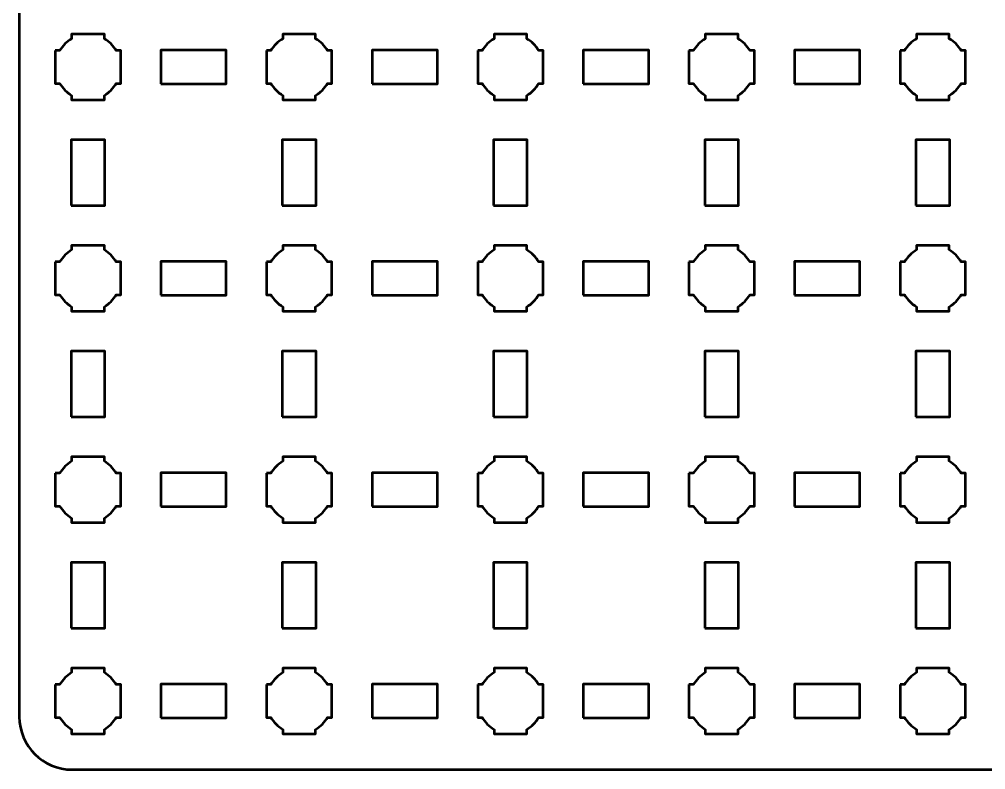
# Model space of a CAD drawing. Header units: centimetres. Extents: x -30.1 to 9.2, y -44.5 to 14.8.
# Drawn here: x -30.15 to -21, y -44.5 to -37.4 of the extents above; entities that cross this region are included whole.
import ezdxf

# ---------------------------------------------------------------- set-up
doc = ezdxf.new("R2010")
doc.units = ezdxf.units.CM
doc.header["$MEASUREMENT"] = 0
doc.layers.add('Layer 1', color=7, linetype='Continuous')

msp = doc.modelspace()

# ---------------------------------------------------------------- linework, layer by layer
at = {"layer": 'Layer 1', "color": 250, "lineweight": 53}
for points in [[(-28.81, -38.01), (-28.19, -38.01), (-28.19, -37.69), (-28.81, -37.69), (-28.81, -38.01)], [(-26.81, -38.01), (-26.19, -38.01), (-26.19, -37.69), (-26.81, -37.69), (-26.81, -38.01)], [(-24.81, -38.01), (-24.19, -38.01), (-24.19, -37.69), (-24.81, -37.69), (-24.81, -38.01)], [(-22.81, -38.01), (-22.19, -38.01), (-22.19, -37.69), (-22.81, -37.69), (-22.81, -38.01)], [(-29.66, -39.16), (-29.34, -39.16), (-29.34, -38.54), (-29.66, -38.54), (-29.66, -39.16)], [(-27.66, -39.16), (-27.34, -39.16), (-27.34, -38.54), (-27.66, -38.54), (-27.66, -39.16)], [(-25.66, -39.16), (-25.34, -39.16), (-25.34, -38.54), (-25.66, -38.54), (-25.66, -39.16)], [(-23.66, -39.16), (-23.34, -39.16), (-23.34, -38.54), (-23.66, -38.54), (-23.66, -39.16)], [(-21.66, -39.16), (-21.34, -39.16), (-21.34, -38.54), (-21.66, -38.54), (-21.66, -39.16)], [(-28.81, -40.01), (-28.19, -40.01), (-28.19, -39.69), (-28.81, -39.69), (-28.81, -40.01)], [(-26.81, -40.01), (-26.19, -40.01), (-26.19, -39.69), (-26.81, -39.69), (-26.81, -40.01)], [(-24.81, -40.01), (-24.19, -40.01), (-24.19, -39.69), (-24.81, -39.69), (-24.81, -40.01)], [(-22.81, -40.01), (-22.19, -40.01), (-22.19, -39.69), (-22.81, -39.69), (-22.81, -40.01)], [(-29.66, -41.16), (-29.34, -41.16), (-29.34, -40.54), (-29.66, -40.54), (-29.66, -41.16)], [(-27.66, -41.16), (-27.34, -41.16), (-27.34, -40.54), (-27.66, -40.54), (-27.66, -41.16)], [(-25.66, -41.16), (-25.34, -41.16), (-25.34, -40.54), (-25.66, -40.54), (-25.66, -41.16)], [(-23.66, -41.16), (-23.34, -41.16), (-23.34, -40.54), (-23.66, -40.54), (-23.66, -41.16)], [(-21.66, -41.16), (-21.34, -41.16), (-21.34, -40.54), (-21.66, -40.54), (-21.66, -41.16)], [(-28.81, -42.01), (-28.19, -42.01), (-28.19, -41.69), (-28.81, -41.69), (-28.81, -42.01)], [(-26.81, -42.01), (-26.19, -42.01), (-26.19, -41.69), (-26.81, -41.69), (-26.81, -42.01)], [(-24.81, -42.01), (-24.19, -42.01), (-24.19, -41.69), (-24.81, -41.69), (-24.81, -42.01)], [(-22.81, -42.01), (-22.19, -42.01), (-22.19, -41.69), (-22.81, -41.69), (-22.81, -42.01)], [(-29.66, -43.16), (-29.34, -43.16), (-29.34, -42.54), (-29.66, -42.54), (-29.66, -43.16)], [(-27.66, -43.16), (-27.34, -43.16), (-27.34, -42.54), (-27.66, -42.54), (-27.66, -43.16)], [(-25.66, -43.16), (-25.34, -43.16), (-25.34, -42.54), (-25.66, -42.54), (-25.66, -43.16)], [(-23.66, -43.16), (-23.34, -43.16), (-23.34, -42.54), (-23.66, -42.54), (-23.66, -43.16)], [(-21.66, -43.16), (-21.34, -43.16), (-21.34, -42.54), (-21.66, -42.54), (-21.66, -43.16)], [(-28.81, -44.01), (-28.19, -44.01), (-28.19, -43.69), (-28.81, -43.69), (-28.81, -44.01)], [(-26.81, -44.01), (-26.19, -44.01), (-26.19, -43.69), (-26.81, -43.69), (-26.81, -44.01)], [(-24.81, -44.01), (-24.19, -44.01), (-24.19, -43.69), (-24.81, -43.69), (-24.81, -44.01)], [(-22.81, -44.01), (-22.19, -44.01), (-22.19, -43.69), (-22.81, -43.69), (-22.81, -44.01)]]:
    msp.add_lwpolyline(points, close=True, dxfattribs=at)
msp.add_open_spline([(-30.15, -44), (-30.15, -44), (-30.15, 14.3), (-30.15, 14.3), (-30.15, 14.3), (-30.15, 14.57609), (-29.92609, 14.8), (-29.65, 14.8), (-29.65, 14.8), (-29.65, 14.8), (8.65, 14.8), (8.65, 14.8), (8.65, 14.8), (8.92609, 14.8), (9.15, 14.57609), (9.15, 14.3), (9.15, 14.3), (9.15, 14.3), (9.15, -44), (9.15, -44), (9.15, -44), (9.15, -44.27609), (8.92609, -44.5), (8.65, -44.5), (8.65, -44.5), (8.65, -44.5), (-29.65, -44.5), (-29.65, -44.5), (-29.65, -44.5), (-29.92609, -44.5), (-30.15, -44.27609), (-30.15, -44)], degree=3, knots=[0, 0, 0, 0, 0.125, 0.125, 0.125, 0.125, 0.25, 0.25, 0.25, 0.25, 0.375, 0.375, 0.375, 0.375, 0.5, 0.5, 0.5, 0.5, 0.625, 0.625, 0.625, 0.625, 0.75, 0.75, 0.75, 0.75, 0.875, 0.875, 0.875, 0.875, 1, 1, 1, 1], dxfattribs=at)
at = {"layer": 'Layer 1', "lineweight": 53}
for points in [[(-29.81, -37.695), (-29.81, -37.695), (-29.76851, -37.695), (-29.76851, -37.695), (-29.76851, -37.695), (-29.74128, -37.64795), (-29.70205, -37.60872), (-29.655, -37.58149), (-29.655, -37.58149), (-29.655, -37.58149), (-29.655, -37.54), (-29.655, -37.54), (-29.655, -37.54), (-29.655, -37.54), (-29.5, -37.54), (-29.5, -37.54), (-29.5, -37.54), (-29.5, -37.54), (-29.345, -37.54), (-29.345, -37.54), (-29.345, -37.54), (-29.345, -37.54), (-29.345, -37.58149), (-29.345, -37.58149), (-29.345, -37.58149), (-29.29795, -37.60872), (-29.25872, -37.64795), (-29.23149, -37.695), (-29.23149, -37.695), (-29.23149, -37.695), (-29.19, -37.695), (-29.19, -37.695), (-29.19, -37.695), (-29.19, -37.695), (-29.19, -37.85), (-29.19, -37.85), (-29.19, -37.85), (-29.19, -37.85), (-29.19, -38.005), (-29.19, -38.005), (-29.19, -38.005), (-29.19, -38.005), (-29.23149, -38.005), (-29.23149, -38.005), (-29.23149, -38.005), (-29.25872, -38.05205), (-29.29795, -38.09128), (-29.345, -38.11851), (-29.345, -38.11851), (-29.345, -38.11851), (-29.345, -38.16), (-29.345, -38.16), (-29.345, -38.16), (-29.345, -38.16), (-29.5, -38.16), (-29.5, -38.16), (-29.5, -38.16), (-29.5, -38.16), (-29.655, -38.16), (-29.655, -38.16), (-29.655, -38.16), (-29.655, -38.16), (-29.655, -38.11851), (-29.655, -38.11851), (-29.655, -38.11851), (-29.70205, -38.09128), (-29.74128, -38.05205), (-29.76851, -38.005), (-29.76851, -38.005), (-29.76851, -38.005), (-29.81, -38.005), (-29.81, -38.005), (-29.81, -38.005), (-29.81, -38.005), (-29.81, -37.85), (-29.81, -37.85), (-29.81, -37.85), (-29.81, -37.85), (-29.81, -37.695), (-29.81, -37.695)], [(-27.81, -37.695), (-27.81, -37.695), (-27.76851, -37.695), (-27.76851, -37.695), (-27.76851, -37.695), (-27.74128, -37.64795), (-27.70205, -37.60872), (-27.655, -37.58149), (-27.655, -37.58149), (-27.655, -37.58149), (-27.655, -37.54), (-27.655, -37.54), (-27.655, -37.54), (-27.655, -37.54), (-27.5, -37.54), (-27.5, -37.54), (-27.5, -37.54), (-27.5, -37.54), (-27.345, -37.54), (-27.345, -37.54), (-27.345, -37.54), (-27.345, -37.54), (-27.345, -37.58149), (-27.345, -37.58149), (-27.345, -37.58149), (-27.29795, -37.60872), (-27.25872, -37.64795), (-27.23149, -37.695), (-27.23149, -37.695), (-27.23149, -37.695), (-27.19, -37.695), (-27.19, -37.695), (-27.19, -37.695), (-27.19, -37.695), (-27.19, -37.85), (-27.19, -37.85), (-27.19, -37.85), (-27.19, -37.85), (-27.19, -38.005), (-27.19, -38.005), (-27.19, -38.005), (-27.19, -38.005), (-27.23149, -38.005), (-27.23149, -38.005), (-27.23149, -38.005), (-27.25872, -38.05205), (-27.29795, -38.09128), (-27.345, -38.11851), (-27.345, -38.11851), (-27.345, -38.11851), (-27.345, -38.16), (-27.345, -38.16), (-27.345, -38.16), (-27.345, -38.16), (-27.5, -38.16), (-27.5, -38.16), (-27.5, -38.16), (-27.5, -38.16), (-27.655, -38.16), (-27.655, -38.16), (-27.655, -38.16), (-27.655, -38.16), (-27.655, -38.11851), (-27.655, -38.11851), (-27.655, -38.11851), (-27.70205, -38.09128), (-27.74128, -38.05205), (-27.76851, -38.005), (-27.76851, -38.005), (-27.76851, -38.005), (-27.81, -38.005), (-27.81, -38.005), (-27.81, -38.005), (-27.81, -38.005), (-27.81, -37.85), (-27.81, -37.85), (-27.81, -37.85), (-27.81, -37.85), (-27.81, -37.695), (-27.81, -37.695)], [(-25.81, -37.695), (-25.81, -37.695), (-25.76851, -37.695), (-25.76851, -37.695), (-25.76851, -37.695), (-25.74128, -37.64795), (-25.70205, -37.60872), (-25.655, -37.58149), (-25.655, -37.58149), (-25.655, -37.58149), (-25.655, -37.54), (-25.655, -37.54), (-25.655, -37.54), (-25.655, -37.54), (-25.5, -37.54), (-25.5, -37.54), (-25.5, -37.54), (-25.5, -37.54), (-25.345, -37.54), (-25.345, -37.54), (-25.345, -37.54), (-25.345, -37.54), (-25.345, -37.58149), (-25.345, -37.58149), (-25.345, -37.58149), (-25.29795, -37.60872), (-25.25872, -37.64795), (-25.23149, -37.695), (-25.23149, -37.695), (-25.23149, -37.695), (-25.19, -37.695), (-25.19, -37.695), (-25.19, -37.695), (-25.19, -37.695), (-25.19, -37.85), (-25.19, -37.85), (-25.19, -37.85), (-25.19, -37.85), (-25.19, -38.005), (-25.19, -38.005), (-25.19, -38.005), (-25.19, -38.005), (-25.23149, -38.005), (-25.23149, -38.005), (-25.23149, -38.005), (-25.25872, -38.05205), (-25.29795, -38.09128), (-25.345, -38.11851), (-25.345, -38.11851), (-25.345, -38.11851), (-25.345, -38.16), (-25.345, -38.16), (-25.345, -38.16), (-25.345, -38.16), (-25.5, -38.16), (-25.5, -38.16), (-25.5, -38.16), (-25.5, -38.16), (-25.655, -38.16), (-25.655, -38.16), (-25.655, -38.16), (-25.655, -38.16), (-25.655, -38.11851), (-25.655, -38.11851), (-25.655, -38.11851), (-25.70205, -38.09128), (-25.74128, -38.05205), (-25.76851, -38.005), (-25.76851, -38.005), (-25.76851, -38.005), (-25.81, -38.005), (-25.81, -38.005), (-25.81, -38.005), (-25.81, -38.005), (-25.81, -37.85), (-25.81, -37.85), (-25.81, -37.85), (-25.81, -37.85), (-25.81, -37.695), (-25.81, -37.695)], [(-23.81, -37.695), (-23.81, -37.695), (-23.76851, -37.695), (-23.76851, -37.695), (-23.76851, -37.695), (-23.74128, -37.64795), (-23.70205, -37.60872), (-23.655, -37.58149), (-23.655, -37.58149), (-23.655, -37.58149), (-23.655, -37.54), (-23.655, -37.54), (-23.655, -37.54), (-23.655, -37.54), (-23.5, -37.54), (-23.5, -37.54), (-23.5, -37.54), (-23.5, -37.54), (-23.345, -37.54), (-23.345, -37.54), (-23.345, -37.54), (-23.345, -37.54), (-23.345, -37.58149), (-23.345, -37.58149), (-23.345, -37.58149), (-23.29795, -37.60872), (-23.25872, -37.64795), (-23.23149, -37.695), (-23.23149, -37.695), (-23.23149, -37.695), (-23.19, -37.695), (-23.19, -37.695), (-23.19, -37.695), (-23.19, -37.695), (-23.19, -37.85), (-23.19, -37.85), (-23.19, -37.85), (-23.19, -37.85), (-23.19, -38.005), (-23.19, -38.005), (-23.19, -38.005), (-23.19, -38.005), (-23.23149, -38.005), (-23.23149, -38.005), (-23.23149, -38.005), (-23.25872, -38.05205), (-23.29795, -38.09128), (-23.345, -38.11851), (-23.345, -38.11851), (-23.345, -38.11851), (-23.345, -38.16), (-23.345, -38.16), (-23.345, -38.16), (-23.345, -38.16), (-23.5, -38.16), (-23.5, -38.16), (-23.5, -38.16), (-23.5, -38.16), (-23.655, -38.16), (-23.655, -38.16), (-23.655, -38.16), (-23.655, -38.16), (-23.655, -38.11851), (-23.655, -38.11851), (-23.655, -38.11851), (-23.70205, -38.09128), (-23.74128, -38.05205), (-23.76851, -38.005), (-23.76851, -38.005), (-23.76851, -38.005), (-23.81, -38.005), (-23.81, -38.005), (-23.81, -38.005), (-23.81, -38.005), (-23.81, -37.85), (-23.81, -37.85), (-23.81, -37.85), (-23.81, -37.85), (-23.81, -37.695), (-23.81, -37.695)], [(-21.81, -37.695), (-21.81, -37.695), (-21.76851, -37.695), (-21.76851, -37.695), (-21.76851, -37.695), (-21.74128, -37.64795), (-21.70205, -37.60872), (-21.655, -37.58149), (-21.655, -37.58149), (-21.655, -37.58149), (-21.655, -37.54), (-21.655, -37.54), (-21.655, -37.54), (-21.655, -37.54), (-21.5, -37.54), (-21.5, -37.54), (-21.5, -37.54), (-21.5, -37.54), (-21.345, -37.54), (-21.345, -37.54), (-21.345, -37.54), (-21.345, -37.54), (-21.345, -37.58149), (-21.345, -37.58149), (-21.345, -37.58149), (-21.29795, -37.60872), (-21.25872, -37.64795), (-21.23149, -37.695), (-21.23149, -37.695), (-21.23149, -37.695), (-21.19, -37.695), (-21.19, -37.695), (-21.19, -37.695), (-21.19, -37.695), (-21.19, -37.85), (-21.19, -37.85), (-21.19, -37.85), (-21.19, -37.85), (-21.19, -38.005), (-21.19, -38.005), (-21.19, -38.005), (-21.19, -38.005), (-21.23149, -38.005), (-21.23149, -38.005), (-21.23149, -38.005), (-21.25872, -38.05205), (-21.29795, -38.09128), (-21.345, -38.11851), (-21.345, -38.11851), (-21.345, -38.11851), (-21.345, -38.16), (-21.345, -38.16), (-21.345, -38.16), (-21.345, -38.16), (-21.5, -38.16), (-21.5, -38.16), (-21.5, -38.16), (-21.5, -38.16), (-21.655, -38.16), (-21.655, -38.16), (-21.655, -38.16), (-21.655, -38.16), (-21.655, -38.11851), (-21.655, -38.11851), (-21.655, -38.11851), (-21.70205, -38.09128), (-21.74128, -38.05205), (-21.76851, -38.005), (-21.76851, -38.005), (-21.76851, -38.005), (-21.81, -38.005), (-21.81, -38.005), (-21.81, -38.005), (-21.81, -38.005), (-21.81, -37.85), (-21.81, -37.85), (-21.81, -37.85), (-21.81, -37.85), (-21.81, -37.695), (-21.81, -37.695)], [(-29.81, -39.695), (-29.81, -39.695), (-29.76851, -39.695), (-29.76851, -39.695), (-29.76851, -39.695), (-29.74128, -39.64795), (-29.70205, -39.60872), (-29.655, -39.58149), (-29.655, -39.58149), (-29.655, -39.58149), (-29.655, -39.54), (-29.655, -39.54), (-29.655, -39.54), (-29.655, -39.54), (-29.5, -39.54), (-29.5, -39.54), (-29.5, -39.54), (-29.5, -39.54), (-29.345, -39.54), (-29.345, -39.54), (-29.345, -39.54), (-29.345, -39.54), (-29.345, -39.58149), (-29.345, -39.58149), (-29.345, -39.58149), (-29.29795, -39.60872), (-29.25872, -39.64795), (-29.23149, -39.695), (-29.23149, -39.695), (-29.23149, -39.695), (-29.19, -39.695), (-29.19, -39.695), (-29.19, -39.695), (-29.19, -39.695), (-29.19, -39.85), (-29.19, -39.85), (-29.19, -39.85), (-29.19, -39.85), (-29.19, -40.005), (-29.19, -40.005), (-29.19, -40.005), (-29.19, -40.005), (-29.23149, -40.005), (-29.23149, -40.005), (-29.23149, -40.005), (-29.25872, -40.05205), (-29.29795, -40.09128), (-29.345, -40.11851), (-29.345, -40.11851), (-29.345, -40.11851), (-29.345, -40.16), (-29.345, -40.16), (-29.345, -40.16), (-29.345, -40.16), (-29.5, -40.16), (-29.5, -40.16), (-29.5, -40.16), (-29.5, -40.16), (-29.655, -40.16), (-29.655, -40.16), (-29.655, -40.16), (-29.655, -40.16), (-29.655, -40.11851), (-29.655, -40.11851), (-29.655, -40.11851), (-29.70205, -40.09128), (-29.74128, -40.05205), (-29.76851, -40.005), (-29.76851, -40.005), (-29.76851, -40.005), (-29.81, -40.005), (-29.81, -40.005), (-29.81, -40.005), (-29.81, -40.005), (-29.81, -39.85), (-29.81, -39.85), (-29.81, -39.85), (-29.81, -39.85), (-29.81, -39.695), (-29.81, -39.695)], [(-27.81, -39.695), (-27.81, -39.695), (-27.76851, -39.695), (-27.76851, -39.695), (-27.76851, -39.695), (-27.74128, -39.64795), (-27.70205, -39.60872), (-27.655, -39.58149), (-27.655, -39.58149), (-27.655, -39.58149), (-27.655, -39.54), (-27.655, -39.54), (-27.655, -39.54), (-27.655, -39.54), (-27.5, -39.54), (-27.5, -39.54), (-27.5, -39.54), (-27.5, -39.54), (-27.345, -39.54), (-27.345, -39.54), (-27.345, -39.54), (-27.345, -39.54), (-27.345, -39.58149), (-27.345, -39.58149), (-27.345, -39.58149), (-27.29795, -39.60872), (-27.25872, -39.64795), (-27.23149, -39.695), (-27.23149, -39.695), (-27.23149, -39.695), (-27.19, -39.695), (-27.19, -39.695), (-27.19, -39.695), (-27.19, -39.695), (-27.19, -39.85), (-27.19, -39.85), (-27.19, -39.85), (-27.19, -39.85), (-27.19, -40.005), (-27.19, -40.005), (-27.19, -40.005), (-27.19, -40.005), (-27.23149, -40.005), (-27.23149, -40.005), (-27.23149, -40.005), (-27.25872, -40.05205), (-27.29795, -40.09128), (-27.345, -40.11851), (-27.345, -40.11851), (-27.345, -40.11851), (-27.345, -40.16), (-27.345, -40.16), (-27.345, -40.16), (-27.345, -40.16), (-27.5, -40.16), (-27.5, -40.16), (-27.5, -40.16), (-27.5, -40.16), (-27.655, -40.16), (-27.655, -40.16), (-27.655, -40.16), (-27.655, -40.16), (-27.655, -40.11851), (-27.655, -40.11851), (-27.655, -40.11851), (-27.70205, -40.09128), (-27.74128, -40.05205), (-27.76851, -40.005), (-27.76851, -40.005), (-27.76851, -40.005), (-27.81, -40.005), (-27.81, -40.005), (-27.81, -40.005), (-27.81, -40.005), (-27.81, -39.85), (-27.81, -39.85), (-27.81, -39.85), (-27.81, -39.85), (-27.81, -39.695), (-27.81, -39.695)], [(-25.81, -39.695), (-25.81, -39.695), (-25.76851, -39.695), (-25.76851, -39.695), (-25.76851, -39.695), (-25.74128, -39.64795), (-25.70205, -39.60872), (-25.655, -39.58149), (-25.655, -39.58149), (-25.655, -39.58149), (-25.655, -39.54), (-25.655, -39.54), (-25.655, -39.54), (-25.655, -39.54), (-25.5, -39.54), (-25.5, -39.54), (-25.5, -39.54), (-25.5, -39.54), (-25.345, -39.54), (-25.345, -39.54), (-25.345, -39.54), (-25.345, -39.54), (-25.345, -39.58149), (-25.345, -39.58149), (-25.345, -39.58149), (-25.29795, -39.60872), (-25.25872, -39.64795), (-25.23149, -39.695), (-25.23149, -39.695), (-25.23149, -39.695), (-25.19, -39.695), (-25.19, -39.695), (-25.19, -39.695), (-25.19, -39.695), (-25.19, -39.85), (-25.19, -39.85), (-25.19, -39.85), (-25.19, -39.85), (-25.19, -40.005), (-25.19, -40.005), (-25.19, -40.005), (-25.19, -40.005), (-25.23149, -40.005), (-25.23149, -40.005), (-25.23149, -40.005), (-25.25872, -40.05205), (-25.29795, -40.09128), (-25.345, -40.11851), (-25.345, -40.11851), (-25.345, -40.11851), (-25.345, -40.16), (-25.345, -40.16), (-25.345, -40.16), (-25.345, -40.16), (-25.5, -40.16), (-25.5, -40.16), (-25.5, -40.16), (-25.5, -40.16), (-25.655, -40.16), (-25.655, -40.16), (-25.655, -40.16), (-25.655, -40.16), (-25.655, -40.11851), (-25.655, -40.11851), (-25.655, -40.11851), (-25.70205, -40.09128), (-25.74128, -40.05205), (-25.76851, -40.005), (-25.76851, -40.005), (-25.76851, -40.005), (-25.81, -40.005), (-25.81, -40.005), (-25.81, -40.005), (-25.81, -40.005), (-25.81, -39.85), (-25.81, -39.85), (-25.81, -39.85), (-25.81, -39.85), (-25.81, -39.695), (-25.81, -39.695)], [(-23.81, -39.695), (-23.81, -39.695), (-23.76851, -39.695), (-23.76851, -39.695), (-23.76851, -39.695), (-23.74128, -39.64795), (-23.70205, -39.60872), (-23.655, -39.58149), (-23.655, -39.58149), (-23.655, -39.58149), (-23.655, -39.54), (-23.655, -39.54), (-23.655, -39.54), (-23.655, -39.54), (-23.5, -39.54), (-23.5, -39.54), (-23.5, -39.54), (-23.5, -39.54), (-23.345, -39.54), (-23.345, -39.54), (-23.345, -39.54), (-23.345, -39.54), (-23.345, -39.58149), (-23.345, -39.58149), (-23.345, -39.58149), (-23.29795, -39.60872), (-23.25872, -39.64795), (-23.23149, -39.695), (-23.23149, -39.695), (-23.23149, -39.695), (-23.19, -39.695), (-23.19, -39.695), (-23.19, -39.695), (-23.19, -39.695), (-23.19, -39.85), (-23.19, -39.85), (-23.19, -39.85), (-23.19, -39.85), (-23.19, -40.005), (-23.19, -40.005), (-23.19, -40.005), (-23.19, -40.005), (-23.23149, -40.005), (-23.23149, -40.005), (-23.23149, -40.005), (-23.25872, -40.05205), (-23.29795, -40.09128), (-23.345, -40.11851), (-23.345, -40.11851), (-23.345, -40.11851), (-23.345, -40.16), (-23.345, -40.16), (-23.345, -40.16), (-23.345, -40.16), (-23.5, -40.16), (-23.5, -40.16), (-23.5, -40.16), (-23.5, -40.16), (-23.655, -40.16), (-23.655, -40.16), (-23.655, -40.16), (-23.655, -40.16), (-23.655, -40.11851), (-23.655, -40.11851), (-23.655, -40.11851), (-23.70205, -40.09128), (-23.74128, -40.05205), (-23.76851, -40.005), (-23.76851, -40.005), (-23.76851, -40.005), (-23.81, -40.005), (-23.81, -40.005), (-23.81, -40.005), (-23.81, -40.005), (-23.81, -39.85), (-23.81, -39.85), (-23.81, -39.85), (-23.81, -39.85), (-23.81, -39.695), (-23.81, -39.695)], [(-21.81, -39.695), (-21.81, -39.695), (-21.76851, -39.695), (-21.76851, -39.695), (-21.76851, -39.695), (-21.74128, -39.64795), (-21.70205, -39.60872), (-21.655, -39.58149), (-21.655, -39.58149), (-21.655, -39.58149), (-21.655, -39.54), (-21.655, -39.54), (-21.655, -39.54), (-21.655, -39.54), (-21.5, -39.54), (-21.5, -39.54), (-21.5, -39.54), (-21.5, -39.54), (-21.345, -39.54), (-21.345, -39.54), (-21.345, -39.54), (-21.345, -39.54), (-21.345, -39.58149), (-21.345, -39.58149), (-21.345, -39.58149), (-21.29795, -39.60872), (-21.25872, -39.64795), (-21.23149, -39.695), (-21.23149, -39.695), (-21.23149, -39.695), (-21.19, -39.695), (-21.19, -39.695), (-21.19, -39.695), (-21.19, -39.695), (-21.19, -39.85), (-21.19, -39.85), (-21.19, -39.85), (-21.19, -39.85), (-21.19, -40.005), (-21.19, -40.005), (-21.19, -40.005), (-21.19, -40.005), (-21.23149, -40.005), (-21.23149, -40.005), (-21.23149, -40.005), (-21.25872, -40.05205), (-21.29795, -40.09128), (-21.345, -40.11851), (-21.345, -40.11851), (-21.345, -40.11851), (-21.345, -40.16), (-21.345, -40.16), (-21.345, -40.16), (-21.345, -40.16), (-21.5, -40.16), (-21.5, -40.16), (-21.5, -40.16), (-21.5, -40.16), (-21.655, -40.16), (-21.655, -40.16), (-21.655, -40.16), (-21.655, -40.16), (-21.655, -40.11851), (-21.655, -40.11851), (-21.655, -40.11851), (-21.70205, -40.09128), (-21.74128, -40.05205), (-21.76851, -40.005), (-21.76851, -40.005), (-21.76851, -40.005), (-21.81, -40.005), (-21.81, -40.005), (-21.81, -40.005), (-21.81, -40.005), (-21.81, -39.85), (-21.81, -39.85), (-21.81, -39.85), (-21.81, -39.85), (-21.81, -39.695), (-21.81, -39.695)], [(-29.81, -41.695), (-29.81, -41.695), (-29.76851, -41.695), (-29.76851, -41.695), (-29.76851, -41.695), (-29.74128, -41.64795), (-29.70205, -41.60872), (-29.655, -41.58149), (-29.655, -41.58149), (-29.655, -41.58149), (-29.655, -41.54), (-29.655, -41.54), (-29.655, -41.54), (-29.655, -41.54), (-29.5, -41.54), (-29.5, -41.54), (-29.5, -41.54), (-29.5, -41.54), (-29.345, -41.54), (-29.345, -41.54), (-29.345, -41.54), (-29.345, -41.54), (-29.345, -41.58149), (-29.345, -41.58149), (-29.345, -41.58149), (-29.29795, -41.60872), (-29.25872, -41.64795), (-29.23149, -41.695), (-29.23149, -41.695), (-29.23149, -41.695), (-29.19, -41.695), (-29.19, -41.695), (-29.19, -41.695), (-29.19, -41.695), (-29.19, -41.85), (-29.19, -41.85), (-29.19, -41.85), (-29.19, -41.85), (-29.19, -42.005), (-29.19, -42.005), (-29.19, -42.005), (-29.19, -42.005), (-29.23149, -42.005), (-29.23149, -42.005), (-29.23149, -42.005), (-29.25872, -42.05205), (-29.29795, -42.09128), (-29.345, -42.11851), (-29.345, -42.11851), (-29.345, -42.11851), (-29.345, -42.16), (-29.345, -42.16), (-29.345, -42.16), (-29.345, -42.16), (-29.5, -42.16), (-29.5, -42.16), (-29.5, -42.16), (-29.5, -42.16), (-29.655, -42.16), (-29.655, -42.16), (-29.655, -42.16), (-29.655, -42.16), (-29.655, -42.11851), (-29.655, -42.11851), (-29.655, -42.11851), (-29.70205, -42.09128), (-29.74128, -42.05205), (-29.76851, -42.005), (-29.76851, -42.005), (-29.76851, -42.005), (-29.81, -42.005), (-29.81, -42.005), (-29.81, -42.005), (-29.81, -42.005), (-29.81, -41.85), (-29.81, -41.85), (-29.81, -41.85), (-29.81, -41.85), (-29.81, -41.695), (-29.81, -41.695)], [(-27.81, -41.695), (-27.81, -41.695), (-27.76851, -41.695), (-27.76851, -41.695), (-27.76851, -41.695), (-27.74128, -41.64795), (-27.70205, -41.60872), (-27.655, -41.58149), (-27.655, -41.58149), (-27.655, -41.58149), (-27.655, -41.54), (-27.655, -41.54), (-27.655, -41.54), (-27.655, -41.54), (-27.5, -41.54), (-27.5, -41.54), (-27.5, -41.54), (-27.5, -41.54), (-27.345, -41.54), (-27.345, -41.54), (-27.345, -41.54), (-27.345, -41.54), (-27.345, -41.58149), (-27.345, -41.58149), (-27.345, -41.58149), (-27.29795, -41.60872), (-27.25872, -41.64795), (-27.23149, -41.695), (-27.23149, -41.695), (-27.23149, -41.695), (-27.19, -41.695), (-27.19, -41.695), (-27.19, -41.695), (-27.19, -41.695), (-27.19, -41.85), (-27.19, -41.85), (-27.19, -41.85), (-27.19, -41.85), (-27.19, -42.005), (-27.19, -42.005), (-27.19, -42.005), (-27.19, -42.005), (-27.23149, -42.005), (-27.23149, -42.005), (-27.23149, -42.005), (-27.25872, -42.05205), (-27.29795, -42.09128), (-27.345, -42.11851), (-27.345, -42.11851), (-27.345, -42.11851), (-27.345, -42.16), (-27.345, -42.16), (-27.345, -42.16), (-27.345, -42.16), (-27.5, -42.16), (-27.5, -42.16), (-27.5, -42.16), (-27.5, -42.16), (-27.655, -42.16), (-27.655, -42.16), (-27.655, -42.16), (-27.655, -42.16), (-27.655, -42.11851), (-27.655, -42.11851), (-27.655, -42.11851), (-27.70205, -42.09128), (-27.74128, -42.05205), (-27.76851, -42.005), (-27.76851, -42.005), (-27.76851, -42.005), (-27.81, -42.005), (-27.81, -42.005), (-27.81, -42.005), (-27.81, -42.005), (-27.81, -41.85), (-27.81, -41.85), (-27.81, -41.85), (-27.81, -41.85), (-27.81, -41.695), (-27.81, -41.695)], [(-25.81, -41.695), (-25.81, -41.695), (-25.76851, -41.695), (-25.76851, -41.695), (-25.76851, -41.695), (-25.74128, -41.64795), (-25.70205, -41.60872), (-25.655, -41.58149), (-25.655, -41.58149), (-25.655, -41.58149), (-25.655, -41.54), (-25.655, -41.54), (-25.655, -41.54), (-25.655, -41.54), (-25.5, -41.54), (-25.5, -41.54), (-25.5, -41.54), (-25.5, -41.54), (-25.345, -41.54), (-25.345, -41.54), (-25.345, -41.54), (-25.345, -41.54), (-25.345, -41.58149), (-25.345, -41.58149), (-25.345, -41.58149), (-25.29795, -41.60872), (-25.25872, -41.64795), (-25.23149, -41.695), (-25.23149, -41.695), (-25.23149, -41.695), (-25.19, -41.695), (-25.19, -41.695), (-25.19, -41.695), (-25.19, -41.695), (-25.19, -41.85), (-25.19, -41.85), (-25.19, -41.85), (-25.19, -41.85), (-25.19, -42.005), (-25.19, -42.005), (-25.19, -42.005), (-25.19, -42.005), (-25.23149, -42.005), (-25.23149, -42.005), (-25.23149, -42.005), (-25.25872, -42.05205), (-25.29795, -42.09128), (-25.345, -42.11851), (-25.345, -42.11851), (-25.345, -42.11851), (-25.345, -42.16), (-25.345, -42.16), (-25.345, -42.16), (-25.345, -42.16), (-25.5, -42.16), (-25.5, -42.16), (-25.5, -42.16), (-25.5, -42.16), (-25.655, -42.16), (-25.655, -42.16), (-25.655, -42.16), (-25.655, -42.16), (-25.655, -42.11851), (-25.655, -42.11851), (-25.655, -42.11851), (-25.70205, -42.09128), (-25.74128, -42.05205), (-25.76851, -42.005), (-25.76851, -42.005), (-25.76851, -42.005), (-25.81, -42.005), (-25.81, -42.005), (-25.81, -42.005), (-25.81, -42.005), (-25.81, -41.85), (-25.81, -41.85), (-25.81, -41.85), (-25.81, -41.85), (-25.81, -41.695), (-25.81, -41.695)], [(-23.81, -41.695), (-23.81, -41.695), (-23.76851, -41.695), (-23.76851, -41.695), (-23.76851, -41.695), (-23.74128, -41.64795), (-23.70205, -41.60872), (-23.655, -41.58149), (-23.655, -41.58149), (-23.655, -41.58149), (-23.655, -41.54), (-23.655, -41.54), (-23.655, -41.54), (-23.655, -41.54), (-23.5, -41.54), (-23.5, -41.54), (-23.5, -41.54), (-23.5, -41.54), (-23.345, -41.54), (-23.345, -41.54), (-23.345, -41.54), (-23.345, -41.54), (-23.345, -41.58149), (-23.345, -41.58149), (-23.345, -41.58149), (-23.29795, -41.60872), (-23.25872, -41.64795), (-23.23149, -41.695), (-23.23149, -41.695), (-23.23149, -41.695), (-23.19, -41.695), (-23.19, -41.695), (-23.19, -41.695), (-23.19, -41.695), (-23.19, -41.85), (-23.19, -41.85), (-23.19, -41.85), (-23.19, -41.85), (-23.19, -42.005), (-23.19, -42.005), (-23.19, -42.005), (-23.19, -42.005), (-23.23149, -42.005), (-23.23149, -42.005), (-23.23149, -42.005), (-23.25872, -42.05205), (-23.29795, -42.09128), (-23.345, -42.11851), (-23.345, -42.11851), (-23.345, -42.11851), (-23.345, -42.16), (-23.345, -42.16), (-23.345, -42.16), (-23.345, -42.16), (-23.5, -42.16), (-23.5, -42.16), (-23.5, -42.16), (-23.5, -42.16), (-23.655, -42.16), (-23.655, -42.16), (-23.655, -42.16), (-23.655, -42.16), (-23.655, -42.11851), (-23.655, -42.11851), (-23.655, -42.11851), (-23.70205, -42.09128), (-23.74128, -42.05205), (-23.76851, -42.005), (-23.76851, -42.005), (-23.76851, -42.005), (-23.81, -42.005), (-23.81, -42.005), (-23.81, -42.005), (-23.81, -42.005), (-23.81, -41.85), (-23.81, -41.85), (-23.81, -41.85), (-23.81, -41.85), (-23.81, -41.695), (-23.81, -41.695)], [(-21.81, -41.695), (-21.81, -41.695), (-21.76851, -41.695), (-21.76851, -41.695), (-21.76851, -41.695), (-21.74128, -41.64795), (-21.70205, -41.60872), (-21.655, -41.58149), (-21.655, -41.58149), (-21.655, -41.58149), (-21.655, -41.54), (-21.655, -41.54), (-21.655, -41.54), (-21.655, -41.54), (-21.5, -41.54), (-21.5, -41.54), (-21.5, -41.54), (-21.5, -41.54), (-21.345, -41.54), (-21.345, -41.54), (-21.345, -41.54), (-21.345, -41.54), (-21.345, -41.58149), (-21.345, -41.58149), (-21.345, -41.58149), (-21.29795, -41.60872), (-21.25872, -41.64795), (-21.23149, -41.695), (-21.23149, -41.695), (-21.23149, -41.695), (-21.19, -41.695), (-21.19, -41.695), (-21.19, -41.695), (-21.19, -41.695), (-21.19, -41.85), (-21.19, -41.85), (-21.19, -41.85), (-21.19, -41.85), (-21.19, -42.005), (-21.19, -42.005), (-21.19, -42.005), (-21.19, -42.005), (-21.23149, -42.005), (-21.23149, -42.005), (-21.23149, -42.005), (-21.25872, -42.05205), (-21.29795, -42.09128), (-21.345, -42.11851), (-21.345, -42.11851), (-21.345, -42.11851), (-21.345, -42.16), (-21.345, -42.16), (-21.345, -42.16), (-21.345, -42.16), (-21.5, -42.16), (-21.5, -42.16), (-21.5, -42.16), (-21.5, -42.16), (-21.655, -42.16), (-21.655, -42.16), (-21.655, -42.16), (-21.655, -42.16), (-21.655, -42.11851), (-21.655, -42.11851), (-21.655, -42.11851), (-21.70205, -42.09128), (-21.74128, -42.05205), (-21.76851, -42.005), (-21.76851, -42.005), (-21.76851, -42.005), (-21.81, -42.005), (-21.81, -42.005), (-21.81, -42.005), (-21.81, -42.005), (-21.81, -41.85), (-21.81, -41.85), (-21.81, -41.85), (-21.81, -41.85), (-21.81, -41.695), (-21.81, -41.695)], [(-29.81, -43.695), (-29.81, -43.695), (-29.76851, -43.695), (-29.76851, -43.695), (-29.76851, -43.695), (-29.74128, -43.64795), (-29.70205, -43.60872), (-29.655, -43.58149), (-29.655, -43.58149), (-29.655, -43.58149), (-29.655, -43.54), (-29.655, -43.54), (-29.655, -43.54), (-29.655, -43.54), (-29.5, -43.54), (-29.5, -43.54), (-29.5, -43.54), (-29.5, -43.54), (-29.345, -43.54), (-29.345, -43.54), (-29.345, -43.54), (-29.345, -43.54), (-29.345, -43.58149), (-29.345, -43.58149), (-29.345, -43.58149), (-29.29795, -43.60872), (-29.25872, -43.64795), (-29.23149, -43.695), (-29.23149, -43.695), (-29.23149, -43.695), (-29.19, -43.695), (-29.19, -43.695), (-29.19, -43.695), (-29.19, -43.695), (-29.19, -43.85), (-29.19, -43.85), (-29.19, -43.85), (-29.19, -43.85), (-29.19, -44.005), (-29.19, -44.005), (-29.19, -44.005), (-29.19, -44.005), (-29.23149, -44.005), (-29.23149, -44.005), (-29.23149, -44.005), (-29.25872, -44.05205), (-29.29795, -44.09128), (-29.345, -44.11851), (-29.345, -44.11851), (-29.345, -44.11851), (-29.345, -44.16), (-29.345, -44.16), (-29.345, -44.16), (-29.345, -44.16), (-29.5, -44.16), (-29.5, -44.16), (-29.5, -44.16), (-29.5, -44.16), (-29.655, -44.16), (-29.655, -44.16), (-29.655, -44.16), (-29.655, -44.16), (-29.655, -44.11851), (-29.655, -44.11851), (-29.655, -44.11851), (-29.70205, -44.09128), (-29.74128, -44.05205), (-29.76851, -44.005), (-29.76851, -44.005), (-29.76851, -44.005), (-29.81, -44.005), (-29.81, -44.005), (-29.81, -44.005), (-29.81, -44.005), (-29.81, -43.85), (-29.81, -43.85), (-29.81, -43.85), (-29.81, -43.85), (-29.81, -43.695), (-29.81, -43.695)], [(-27.81, -43.695), (-27.81, -43.695), (-27.76851, -43.695), (-27.76851, -43.695), (-27.76851, -43.695), (-27.74128, -43.64795), (-27.70205, -43.60872), (-27.655, -43.58149), (-27.655, -43.58149), (-27.655, -43.58149), (-27.655, -43.54), (-27.655, -43.54), (-27.655, -43.54), (-27.655, -43.54), (-27.5, -43.54), (-27.5, -43.54), (-27.5, -43.54), (-27.5, -43.54), (-27.345, -43.54), (-27.345, -43.54), (-27.345, -43.54), (-27.345, -43.54), (-27.345, -43.58149), (-27.345, -43.58149), (-27.345, -43.58149), (-27.29795, -43.60872), (-27.25872, -43.64795), (-27.23149, -43.695), (-27.23149, -43.695), (-27.23149, -43.695), (-27.19, -43.695), (-27.19, -43.695), (-27.19, -43.695), (-27.19, -43.695), (-27.19, -43.85), (-27.19, -43.85), (-27.19, -43.85), (-27.19, -43.85), (-27.19, -44.005), (-27.19, -44.005), (-27.19, -44.005), (-27.19, -44.005), (-27.23149, -44.005), (-27.23149, -44.005), (-27.23149, -44.005), (-27.25872, -44.05205), (-27.29795, -44.09128), (-27.345, -44.11851), (-27.345, -44.11851), (-27.345, -44.11851), (-27.345, -44.16), (-27.345, -44.16), (-27.345, -44.16), (-27.345, -44.16), (-27.5, -44.16), (-27.5, -44.16), (-27.5, -44.16), (-27.5, -44.16), (-27.655, -44.16), (-27.655, -44.16), (-27.655, -44.16), (-27.655, -44.16), (-27.655, -44.11851), (-27.655, -44.11851), (-27.655, -44.11851), (-27.70205, -44.09128), (-27.74128, -44.05205), (-27.76851, -44.005), (-27.76851, -44.005), (-27.76851, -44.005), (-27.81, -44.005), (-27.81, -44.005), (-27.81, -44.005), (-27.81, -44.005), (-27.81, -43.85), (-27.81, -43.85), (-27.81, -43.85), (-27.81, -43.85), (-27.81, -43.695), (-27.81, -43.695)], [(-25.81, -43.695), (-25.81, -43.695), (-25.76851, -43.695), (-25.76851, -43.695), (-25.76851, -43.695), (-25.74128, -43.64795), (-25.70205, -43.60872), (-25.655, -43.58149), (-25.655, -43.58149), (-25.655, -43.58149), (-25.655, -43.54), (-25.655, -43.54), (-25.655, -43.54), (-25.655, -43.54), (-25.5, -43.54), (-25.5, -43.54), (-25.5, -43.54), (-25.5, -43.54), (-25.345, -43.54), (-25.345, -43.54), (-25.345, -43.54), (-25.345, -43.54), (-25.345, -43.58149), (-25.345, -43.58149), (-25.345, -43.58149), (-25.29795, -43.60872), (-25.25872, -43.64795), (-25.23149, -43.695), (-25.23149, -43.695), (-25.23149, -43.695), (-25.19, -43.695), (-25.19, -43.695), (-25.19, -43.695), (-25.19, -43.695), (-25.19, -43.85), (-25.19, -43.85), (-25.19, -43.85), (-25.19, -43.85), (-25.19, -44.005), (-25.19, -44.005), (-25.19, -44.005), (-25.19, -44.005), (-25.23149, -44.005), (-25.23149, -44.005), (-25.23149, -44.005), (-25.25872, -44.05205), (-25.29795, -44.09128), (-25.345, -44.11851), (-25.345, -44.11851), (-25.345, -44.11851), (-25.345, -44.16), (-25.345, -44.16), (-25.345, -44.16), (-25.345, -44.16), (-25.5, -44.16), (-25.5, -44.16), (-25.5, -44.16), (-25.5, -44.16), (-25.655, -44.16), (-25.655, -44.16), (-25.655, -44.16), (-25.655, -44.16), (-25.655, -44.11851), (-25.655, -44.11851), (-25.655, -44.11851), (-25.70205, -44.09128), (-25.74128, -44.05205), (-25.76851, -44.005), (-25.76851, -44.005), (-25.76851, -44.005), (-25.81, -44.005), (-25.81, -44.005), (-25.81, -44.005), (-25.81, -44.005), (-25.81, -43.85), (-25.81, -43.85), (-25.81, -43.85), (-25.81, -43.85), (-25.81, -43.695), (-25.81, -43.695)], [(-23.81, -43.695), (-23.81, -43.695), (-23.76851, -43.695), (-23.76851, -43.695), (-23.76851, -43.695), (-23.74128, -43.64795), (-23.70205, -43.60872), (-23.655, -43.58149), (-23.655, -43.58149), (-23.655, -43.58149), (-23.655, -43.54), (-23.655, -43.54), (-23.655, -43.54), (-23.655, -43.54), (-23.5, -43.54), (-23.5, -43.54), (-23.5, -43.54), (-23.5, -43.54), (-23.345, -43.54), (-23.345, -43.54), (-23.345, -43.54), (-23.345, -43.54), (-23.345, -43.58149), (-23.345, -43.58149), (-23.345, -43.58149), (-23.29795, -43.60872), (-23.25872, -43.64795), (-23.23149, -43.695), (-23.23149, -43.695), (-23.23149, -43.695), (-23.19, -43.695), (-23.19, -43.695), (-23.19, -43.695), (-23.19, -43.695), (-23.19, -43.85), (-23.19, -43.85), (-23.19, -43.85), (-23.19, -43.85), (-23.19, -44.005), (-23.19, -44.005), (-23.19, -44.005), (-23.19, -44.005), (-23.23149, -44.005), (-23.23149, -44.005), (-23.23149, -44.005), (-23.25872, -44.05205), (-23.29795, -44.09128), (-23.345, -44.11851), (-23.345, -44.11851), (-23.345, -44.11851), (-23.345, -44.16), (-23.345, -44.16), (-23.345, -44.16), (-23.345, -44.16), (-23.5, -44.16), (-23.5, -44.16), (-23.5, -44.16), (-23.5, -44.16), (-23.655, -44.16), (-23.655, -44.16), (-23.655, -44.16), (-23.655, -44.16), (-23.655, -44.11851), (-23.655, -44.11851), (-23.655, -44.11851), (-23.70205, -44.09128), (-23.74128, -44.05205), (-23.76851, -44.005), (-23.76851, -44.005), (-23.76851, -44.005), (-23.81, -44.005), (-23.81, -44.005), (-23.81, -44.005), (-23.81, -44.005), (-23.81, -43.85), (-23.81, -43.85), (-23.81, -43.85), (-23.81, -43.85), (-23.81, -43.695), (-23.81, -43.695)], [(-21.81, -43.695), (-21.81, -43.695), (-21.76851, -43.695), (-21.76851, -43.695), (-21.76851, -43.695), (-21.74128, -43.64795), (-21.70205, -43.60872), (-21.655, -43.58149), (-21.655, -43.58149), (-21.655, -43.58149), (-21.655, -43.54), (-21.655, -43.54), (-21.655, -43.54), (-21.655, -43.54), (-21.5, -43.54), (-21.5, -43.54), (-21.5, -43.54), (-21.5, -43.54), (-21.345, -43.54), (-21.345, -43.54), (-21.345, -43.54), (-21.345, -43.54), (-21.345, -43.58149), (-21.345, -43.58149), (-21.345, -43.58149), (-21.29795, -43.60872), (-21.25872, -43.64795), (-21.23149, -43.695), (-21.23149, -43.695), (-21.23149, -43.695), (-21.19, -43.695), (-21.19, -43.695), (-21.19, -43.695), (-21.19, -43.695), (-21.19, -43.85), (-21.19, -43.85), (-21.19, -43.85), (-21.19, -43.85), (-21.19, -44.005), (-21.19, -44.005), (-21.19, -44.005), (-21.19, -44.005), (-21.23149, -44.005), (-21.23149, -44.005), (-21.23149, -44.005), (-21.25872, -44.05205), (-21.29795, -44.09128), (-21.345, -44.11851), (-21.345, -44.11851), (-21.345, -44.11851), (-21.345, -44.16), (-21.345, -44.16), (-21.345, -44.16), (-21.345, -44.16), (-21.5, -44.16), (-21.5, -44.16), (-21.5, -44.16), (-21.5, -44.16), (-21.655, -44.16), (-21.655, -44.16), (-21.655, -44.16), (-21.655, -44.16), (-21.655, -44.11851), (-21.655, -44.11851), (-21.655, -44.11851), (-21.70205, -44.09128), (-21.74128, -44.05205), (-21.76851, -44.005), (-21.76851, -44.005), (-21.76851, -44.005), (-21.81, -44.005), (-21.81, -44.005), (-21.81, -44.005), (-21.81, -44.005), (-21.81, -43.85), (-21.81, -43.85), (-21.81, -43.85), (-21.81, -43.85), (-21.81, -43.695), (-21.81, -43.695)]]:
    msp.add_open_spline(points, degree=3, knots=[0, 0, 0, 0, 0.05, 0.05, 0.05, 0.05, 0.1, 0.1, 0.1, 0.1, 0.15, 0.15, 0.15, 0.15, 0.2, 0.2, 0.2, 0.2, 0.25, 0.25, 0.25, 0.25, 0.3, 0.3, 0.3, 0.3, 0.35, 0.35, 0.35, 0.35, 0.4, 0.4, 0.4, 0.4, 0.45, 0.45, 0.45, 0.45, 0.5, 0.5, 0.5, 0.5, 0.55, 0.55, 0.55, 0.55, 0.6, 0.6, 0.6, 0.6, 0.65, 0.65, 0.65, 0.65, 0.7, 0.7, 0.7, 0.7, 0.75, 0.75, 0.75, 0.75, 0.8, 0.8, 0.8, 0.8, 0.85, 0.85, 0.85, 0.85, 0.9, 0.9, 0.9, 0.9, 0.95, 0.95, 0.95, 0.95, 1, 1, 1, 1], dxfattribs=at)

doc.saveas('drawing.dxf')
